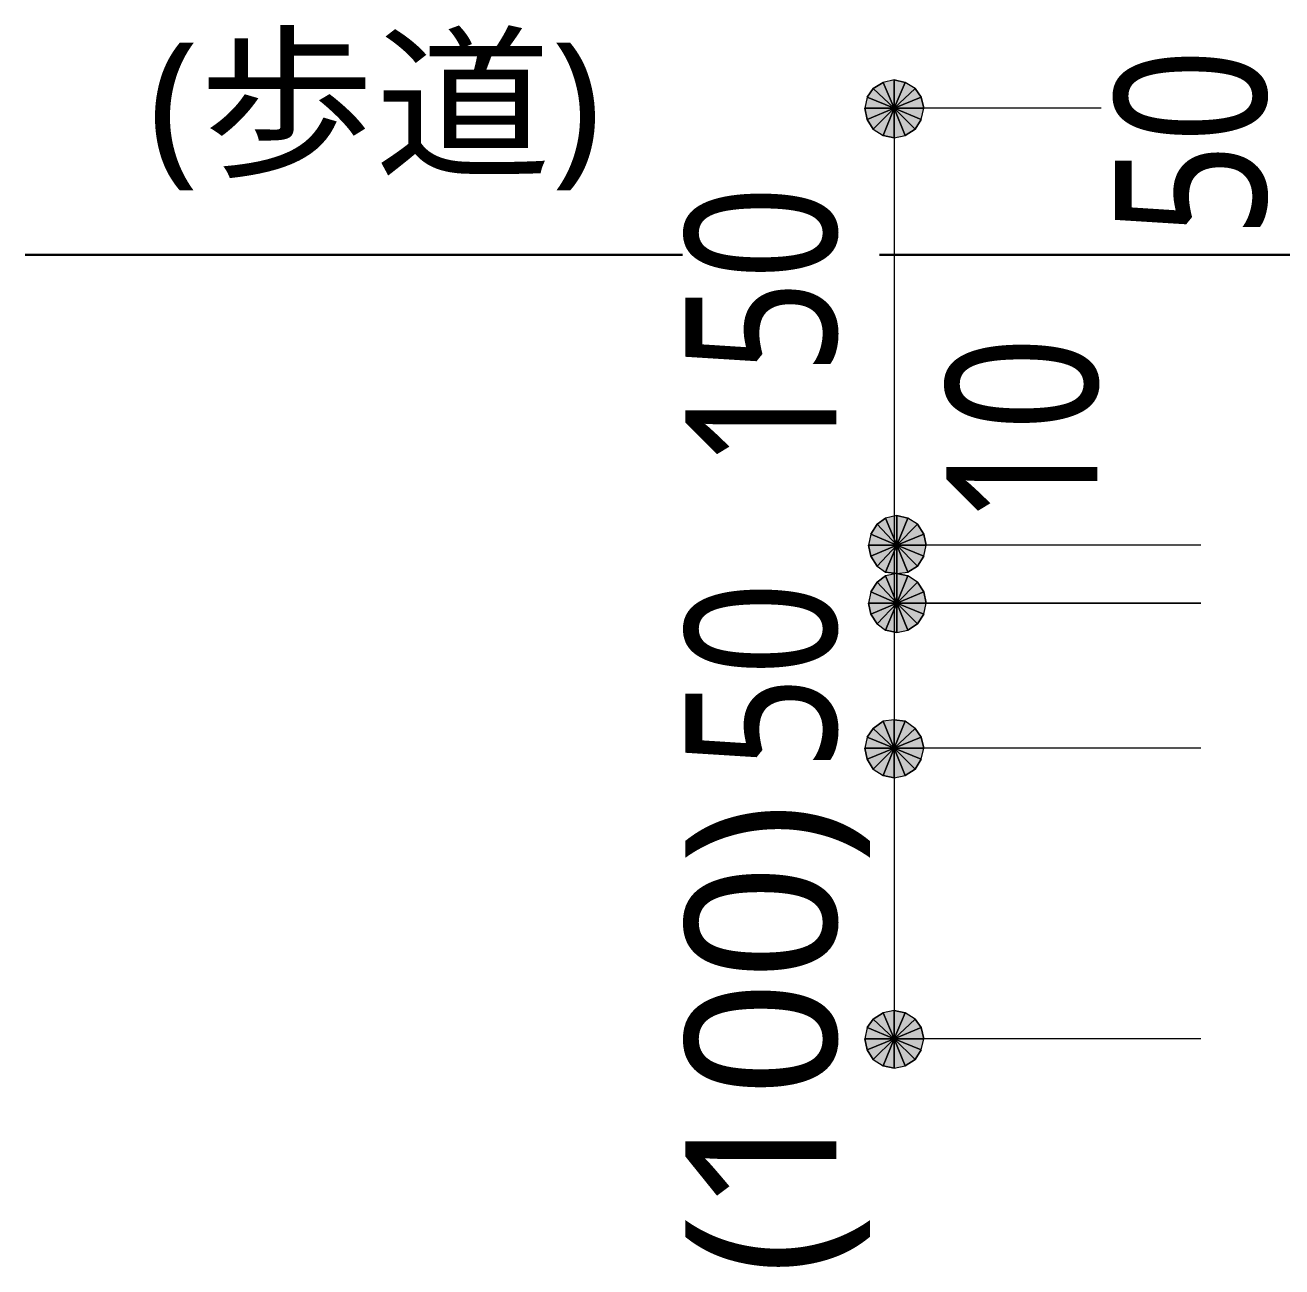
# Model space of a CAD drawing. Header units: millimetres. Extents: x 0 to 420, y 0 to 297.
# Drawn here: x 306.98 to 328.59, y 149.09 to 170.45 of the extents above; entities that cross this region are included whole.
import ezdxf
from ezdxf.enums import TextEntityAlignment as Align

# ---------------------------------------------------------------- set-up
doc = ezdxf.new("R2010")
doc.units = ezdxf.units.MM
doc.styles.add('kst32b', font='NotoSansJP-Variable.ttf')

msp = doc.modelspace()

# ---------------------------------------------------------------- hatches: boundary and pattern name
h = msp.add_hatch(color=7)
h.paths.add_polyline_path([(321.733, 169.46), (321.564, 169.354), (321.924, 169.016), (321.733, 169.46)])
h.paths.add_polyline_path([(321.564, 169.354), (321.924, 169.016), (321.458, 169.206), (321.564, 169.354)])
h.paths.add_polyline_path([(321.924, 169.016), (321.458, 169.206), (321.416, 169.016), (321.924, 169.016)])
h = msp.add_hatch(color=7)
h.paths.add_polyline_path([(321.924, 169.503), (321.733, 169.46), (321.924, 169.016), (321.924, 169.503)])
h.paths.add_polyline_path([(321.733, 169.46), (321.924, 169.016), (321.564, 169.354), (321.733, 169.46)])
h.paths.add_polyline_path([(321.924, 169.016), (321.564, 169.354), (321.458, 169.206), (321.924, 169.016)])
h = msp.add_hatch(color=7)
h.paths.add_polyline_path([(322.284, 169.354), (322.114, 169.46), (321.924, 169.016), (322.284, 169.354)])
h.paths.add_polyline_path([(322.114, 169.46), (321.924, 169.016), (321.924, 169.503), (322.114, 169.46)])
h.paths.add_polyline_path([(321.924, 169.016), (321.924, 169.503), (321.733, 169.46), (321.924, 169.016)])
for points in [[(322.114, 169.46), (321.924, 169.503), (321.924, 169.016), (322.114, 169.46)], [(321.733, 168.55), (321.924, 168.508), (321.924, 169.016), (321.733, 168.55)], [(322.157, 161.967), (321.966, 162.01), (321.966, 161.502), (322.157, 161.967)], [(321.776, 161.036), (321.966, 161.015), (321.966, 161.502), (321.776, 161.036)], [(322.157, 160.972), (321.966, 161.015), (321.966, 160.507), (322.157, 160.972)], [(321.776, 160.041), (321.966, 159.999), (321.966, 160.507), (321.776, 160.041)], [(322.114, 158.475), (321.924, 158.496), (321.924, 158.009), (322.114, 158.475)], [(321.733, 157.543), (321.924, 157.501), (321.924, 158.009), (321.733, 157.543)], [(322.114, 153.458), (321.924, 153.501), (321.924, 153.014), (322.114, 153.458)], [(321.733, 152.548), (321.924, 152.506), (321.924, 153.014), (321.733, 152.548)]]:
    msp.add_hatch(color=7).paths.add_polyline_path(points)
h = msp.add_hatch(color=7)
h.paths.add_polyline_path([(322.432, 169.016), (322.389, 169.206), (321.924, 169.016), (322.432, 169.016)])
h.paths.add_polyline_path([(322.389, 169.206), (321.924, 169.016), (322.284, 169.354), (322.389, 169.206)])
h.paths.add_polyline_path([(321.924, 169.016), (322.284, 169.354), (322.114, 169.46), (321.924, 169.016)])
h = msp.add_hatch(color=7)
h.paths.add_polyline_path([(321.458, 169.206), (321.416, 169.016), (321.924, 169.016), (321.458, 169.206)])
h.paths.add_polyline_path([(321.416, 169.016), (321.924, 169.016), (321.458, 168.825), (321.416, 169.016)])
h.paths.add_polyline_path([(321.924, 169.016), (321.458, 168.825), (321.564, 168.656), (321.924, 169.016)])
h = msp.add_hatch(color=7)
h.paths.add_polyline_path([(322.389, 168.825), (322.432, 169.016), (321.924, 169.016), (322.389, 168.825)])
h.paths.add_polyline_path([(322.432, 169.016), (321.924, 169.016), (322.389, 169.206), (322.432, 169.016)])
h.paths.add_polyline_path([(321.924, 169.016), (322.389, 169.206), (322.284, 169.354), (321.924, 169.016)])
h = msp.add_hatch(color=7)
h.paths.add_polyline_path([(321.416, 169.016), (321.458, 168.825), (321.924, 169.016), (321.416, 169.016)])
h.paths.add_polyline_path([(321.458, 168.825), (321.924, 169.016), (321.564, 168.656), (321.458, 168.825)])
h.paths.add_polyline_path([(321.924, 169.016), (321.564, 168.656), (321.733, 168.55), (321.924, 169.016)])
h = msp.add_hatch(color=7)
h.paths.add_polyline_path([(321.564, 168.656), (321.733, 168.55), (321.924, 169.016), (321.564, 168.656)])
h.paths.add_polyline_path([(321.733, 168.55), (321.924, 169.016), (321.924, 168.508), (321.733, 168.55)])
h.paths.add_polyline_path([(321.924, 169.016), (321.924, 168.508), (322.114, 168.55), (321.924, 169.016)])
h = msp.add_hatch(color=7)
h.paths.add_polyline_path([(322.114, 168.55), (322.284, 168.656), (321.924, 169.016), (322.114, 168.55)])
h.paths.add_polyline_path([(322.284, 168.656), (321.924, 169.016), (322.389, 168.825), (322.284, 168.656)])
h.paths.add_polyline_path([(321.924, 169.016), (322.389, 168.825), (322.432, 169.016), (321.924, 169.016)])
h = msp.add_hatch(color=7)
h.paths.add_polyline_path([(321.924, 168.508), (322.114, 168.55), (321.924, 169.016), (321.924, 168.508)])
h.paths.add_polyline_path([(322.114, 168.55), (321.924, 169.016), (322.284, 168.656), (322.114, 168.55)])
h.paths.add_polyline_path([(321.924, 169.016), (322.284, 168.656), (322.389, 168.825), (321.924, 169.016)])
h = msp.add_hatch(color=7)
h.paths.add_polyline_path([(321.776, 161.967), (321.628, 161.861), (321.966, 161.502), (321.776, 161.967)])
h.paths.add_polyline_path([(321.628, 161.861), (321.966, 161.502), (321.522, 161.692), (321.628, 161.861)])
h.paths.add_polyline_path([(321.966, 161.502), (321.522, 161.692), (321.479, 161.502), (321.966, 161.502)])
h = msp.add_hatch(color=7)
h.paths.add_polyline_path([(321.966, 162.01), (321.776, 161.967), (321.966, 161.502), (321.966, 162.01)])
h.paths.add_polyline_path([(321.776, 161.967), (321.966, 161.502), (321.628, 161.861), (321.776, 161.967)])
h.paths.add_polyline_path([(321.966, 161.502), (321.628, 161.861), (321.522, 161.692), (321.966, 161.502)])
h = msp.add_hatch(color=7)
h.paths.add_polyline_path([(322.326, 161.861), (322.157, 161.967), (321.966, 161.502), (322.326, 161.861)])
h.paths.add_polyline_path([(322.157, 161.967), (321.966, 161.502), (321.966, 162.01), (322.157, 161.967)])
h.paths.add_polyline_path([(321.966, 161.502), (321.966, 162.01), (321.776, 161.967), (321.966, 161.502)])
h = msp.add_hatch(color=7)
h.paths.add_polyline_path([(322.474, 161.502), (322.432, 161.692), (321.966, 161.502), (322.474, 161.502)])
h.paths.add_polyline_path([(322.432, 161.692), (321.966, 161.502), (322.326, 161.861), (322.432, 161.692)])
h.paths.add_polyline_path([(321.966, 161.502), (322.326, 161.861), (322.157, 161.967), (321.966, 161.502)])
h = msp.add_hatch(color=7)
h.paths.add_polyline_path([(322.432, 161.311), (322.474, 161.502), (321.966, 161.502), (322.432, 161.311)])
h.paths.add_polyline_path([(322.474, 161.502), (321.966, 161.502), (322.432, 161.692), (322.474, 161.502)])
h.paths.add_polyline_path([(321.966, 161.502), (322.432, 161.692), (322.326, 161.861), (321.966, 161.502)])
h = msp.add_hatch(color=7)
h.paths.add_polyline_path([(321.522, 161.692), (321.479, 161.502), (321.966, 161.502), (321.522, 161.692)])
h.paths.add_polyline_path([(321.479, 161.502), (321.966, 161.502), (321.522, 161.311), (321.479, 161.502)])
h.paths.add_polyline_path([(321.966, 161.502), (321.522, 161.311), (321.628, 161.142), (321.966, 161.502)])
h = msp.add_hatch(color=7)
h.paths.add_polyline_path([(321.479, 161.502), (321.522, 161.311), (321.966, 161.502), (321.479, 161.502)])
h.paths.add_polyline_path([(321.522, 161.311), (321.966, 161.502), (321.628, 161.142), (321.522, 161.311)])
h.paths.add_polyline_path([(321.966, 161.502), (321.628, 161.142), (321.776, 161.036), (321.966, 161.502)])
h = msp.add_hatch(color=7)
h.paths.add_polyline_path([(321.628, 161.142), (321.776, 161.036), (321.966, 161.502), (321.628, 161.142)])
h.paths.add_polyline_path([(321.776, 161.036), (321.966, 161.502), (321.966, 161.015), (321.776, 161.036)])
h.paths.add_polyline_path([(321.966, 161.502), (321.966, 161.015), (322.157, 161.036), (321.966, 161.502)])
h = msp.add_hatch(color=7)
h.paths.add_polyline_path([(322.157, 161.036), (322.326, 161.142), (321.966, 161.502), (322.157, 161.036)])
h.paths.add_polyline_path([(322.326, 161.142), (321.966, 161.502), (322.432, 161.311), (322.326, 161.142)])
h.paths.add_polyline_path([(321.966, 161.502), (322.432, 161.311), (322.474, 161.502), (321.966, 161.502)])
h = msp.add_hatch(color=7)
h.paths.add_polyline_path([(321.966, 161.015), (322.157, 161.036), (321.966, 161.502), (321.966, 161.015)])
h.paths.add_polyline_path([(322.157, 161.036), (321.966, 161.502), (322.326, 161.142), (322.157, 161.036)])
h.paths.add_polyline_path([(321.966, 161.502), (322.326, 161.142), (322.432, 161.311), (321.966, 161.502)])
h = msp.add_hatch(color=7)
h.paths.add_polyline_path([(321.966, 161.015), (321.776, 160.972), (321.966, 160.507), (321.966, 161.015)])
h.paths.add_polyline_path([(321.776, 160.972), (321.966, 160.507), (321.628, 160.867), (321.776, 160.972)])
h.paths.add_polyline_path([(321.966, 160.507), (321.628, 160.867), (321.522, 160.697), (321.966, 160.507)])
h = msp.add_hatch(color=7)
h.paths.add_polyline_path([(322.326, 160.867), (322.157, 160.972), (321.966, 160.507), (322.326, 160.867)])
h.paths.add_polyline_path([(322.157, 160.972), (321.966, 160.507), (321.966, 161.015), (322.157, 160.972)])
h.paths.add_polyline_path([(321.966, 160.507), (321.966, 161.015), (321.776, 160.972), (321.966, 160.507)])
h = msp.add_hatch(color=7)
h.paths.add_polyline_path([(321.776, 160.972), (321.628, 160.867), (321.966, 160.507), (321.776, 160.972)])
h.paths.add_polyline_path([(321.628, 160.867), (321.966, 160.507), (321.522, 160.697), (321.628, 160.867)])
h.paths.add_polyline_path([(321.966, 160.507), (321.522, 160.697), (321.479, 160.507), (321.966, 160.507)])
h = msp.add_hatch(color=7)
h.paths.add_polyline_path([(322.474, 160.507), (322.432, 160.697), (321.966, 160.507), (322.474, 160.507)])
h.paths.add_polyline_path([(322.432, 160.697), (321.966, 160.507), (322.326, 160.867), (322.432, 160.697)])
h.paths.add_polyline_path([(321.966, 160.507), (322.326, 160.867), (322.157, 160.972), (321.966, 160.507)])
h = msp.add_hatch(color=7)
h.paths.add_polyline_path([(322.432, 160.316), (322.474, 160.507), (321.966, 160.507), (322.432, 160.316)])
h.paths.add_polyline_path([(322.474, 160.507), (321.966, 160.507), (322.432, 160.697), (322.474, 160.507)])
h.paths.add_polyline_path([(321.966, 160.507), (322.432, 160.697), (322.326, 160.867), (321.966, 160.507)])
h = msp.add_hatch(color=7)
h.paths.add_polyline_path([(321.522, 160.697), (321.479, 160.507), (321.966, 160.507), (321.522, 160.697)])
h.paths.add_polyline_path([(321.479, 160.507), (321.966, 160.507), (321.522, 160.316), (321.479, 160.507)])
h.paths.add_polyline_path([(321.966, 160.507), (321.522, 160.316), (321.628, 160.147), (321.966, 160.507)])
h = msp.add_hatch(color=7)
h.paths.add_polyline_path([(321.479, 160.507), (321.522, 160.316), (321.966, 160.507), (321.479, 160.507)])
h.paths.add_polyline_path([(321.522, 160.316), (321.966, 160.507), (321.628, 160.147), (321.522, 160.316)])
h.paths.add_polyline_path([(321.966, 160.507), (321.628, 160.147), (321.776, 160.041), (321.966, 160.507)])
h = msp.add_hatch(color=7)
h.paths.add_polyline_path([(321.628, 160.147), (321.776, 160.041), (321.966, 160.507), (321.628, 160.147)])
h.paths.add_polyline_path([(321.776, 160.041), (321.966, 160.507), (321.966, 159.999), (321.776, 160.041)])
h.paths.add_polyline_path([(321.966, 160.507), (321.966, 159.999), (322.157, 160.041), (321.966, 160.507)])
h = msp.add_hatch(color=7)
h.paths.add_polyline_path([(322.157, 160.041), (322.326, 160.147), (321.966, 160.507), (322.157, 160.041)])
h.paths.add_polyline_path([(322.326, 160.147), (321.966, 160.507), (322.432, 160.316), (322.326, 160.147)])
h.paths.add_polyline_path([(321.966, 160.507), (322.432, 160.316), (322.474, 160.507), (321.966, 160.507)])
h = msp.add_hatch(color=7)
h.paths.add_polyline_path([(321.966, 159.999), (322.157, 160.041), (321.966, 160.507), (321.966, 159.999)])
h.paths.add_polyline_path([(322.157, 160.041), (321.966, 160.507), (322.326, 160.147), (322.157, 160.041)])
h.paths.add_polyline_path([(321.966, 160.507), (322.326, 160.147), (322.432, 160.316), (321.966, 160.507)])
h = msp.add_hatch(color=7)
h.paths.add_polyline_path([(321.733, 158.475), (321.564, 158.348), (321.924, 158.009), (321.733, 158.475)])
h.paths.add_polyline_path([(321.564, 158.348), (321.924, 158.009), (321.458, 158.2), (321.564, 158.348)])
h.paths.add_polyline_path([(321.924, 158.009), (321.458, 158.2), (321.416, 158.009), (321.924, 158.009)])
h = msp.add_hatch(color=7)
h.paths.add_polyline_path([(321.924, 158.496), (321.733, 158.475), (321.924, 158.009), (321.924, 158.496)])
h.paths.add_polyline_path([(321.733, 158.475), (321.924, 158.009), (321.564, 158.348), (321.733, 158.475)])
h.paths.add_polyline_path([(321.924, 158.009), (321.564, 158.348), (321.458, 158.2), (321.924, 158.009)])
h = msp.add_hatch(color=7)
h.paths.add_polyline_path([(322.284, 158.348), (322.114, 158.475), (321.924, 158.009), (322.284, 158.348)])
h.paths.add_polyline_path([(322.114, 158.475), (321.924, 158.009), (321.924, 158.496), (322.114, 158.475)])
h.paths.add_polyline_path([(321.924, 158.009), (321.924, 158.496), (321.733, 158.475), (321.924, 158.009)])
h = msp.add_hatch(color=7)
h.paths.add_polyline_path([(322.432, 158.009), (322.389, 158.2), (321.924, 158.009), (322.432, 158.009)])
h.paths.add_polyline_path([(322.389, 158.2), (321.924, 158.009), (322.284, 158.348), (322.389, 158.2)])
h.paths.add_polyline_path([(321.924, 158.009), (322.284, 158.348), (322.114, 158.475), (321.924, 158.009)])
h = msp.add_hatch(color=7)
h.paths.add_polyline_path([(321.458, 158.2), (321.416, 158.009), (321.924, 158.009), (321.458, 158.2)])
h.paths.add_polyline_path([(321.416, 158.009), (321.924, 158.009), (321.458, 157.819), (321.416, 158.009)])
h.paths.add_polyline_path([(321.924, 158.009), (321.458, 157.819), (321.564, 157.649), (321.924, 158.009)])
h = msp.add_hatch(color=7)
h.paths.add_polyline_path([(322.389, 157.819), (322.432, 158.009), (321.924, 158.009), (322.389, 157.819)])
h.paths.add_polyline_path([(322.432, 158.009), (321.924, 158.009), (322.389, 158.2), (322.432, 158.009)])
h.paths.add_polyline_path([(321.924, 158.009), (322.389, 158.2), (322.284, 158.348), (321.924, 158.009)])
h = msp.add_hatch(color=7)
h.paths.add_polyline_path([(321.416, 158.009), (321.458, 157.819), (321.924, 158.009), (321.416, 158.009)])
h.paths.add_polyline_path([(321.458, 157.819), (321.924, 158.009), (321.564, 157.649), (321.458, 157.819)])
h.paths.add_polyline_path([(321.924, 158.009), (321.564, 157.649), (321.733, 157.543), (321.924, 158.009)])
h = msp.add_hatch(color=7)
h.paths.add_polyline_path([(321.564, 157.649), (321.733, 157.543), (321.924, 158.009), (321.564, 157.649)])
h.paths.add_polyline_path([(321.733, 157.543), (321.924, 158.009), (321.924, 157.501), (321.733, 157.543)])
h.paths.add_polyline_path([(321.924, 158.009), (321.924, 157.501), (322.114, 157.543), (321.924, 158.009)])
h = msp.add_hatch(color=7)
h.paths.add_polyline_path([(322.114, 157.543), (322.284, 157.649), (321.924, 158.009), (322.114, 157.543)])
h.paths.add_polyline_path([(322.284, 157.649), (321.924, 158.009), (322.389, 157.819), (322.284, 157.649)])
h.paths.add_polyline_path([(321.924, 158.009), (322.389, 157.819), (322.432, 158.009), (321.924, 158.009)])
h = msp.add_hatch(color=7)
h.paths.add_polyline_path([(321.924, 157.501), (322.114, 157.543), (321.924, 158.009), (321.924, 157.501)])
h.paths.add_polyline_path([(322.114, 157.543), (321.924, 158.009), (322.284, 157.649), (322.114, 157.543)])
h.paths.add_polyline_path([(321.924, 158.009), (322.284, 157.649), (322.389, 157.819), (321.924, 158.009)])
h = msp.add_hatch(color=7)
h.paths.add_polyline_path([(321.733, 153.458), (321.564, 153.352), (321.924, 153.014), (321.733, 153.458)])
h.paths.add_polyline_path([(321.564, 153.352), (321.924, 153.014), (321.458, 153.204), (321.564, 153.352)])
h.paths.add_polyline_path([(321.924, 153.014), (321.458, 153.204), (321.416, 153.014), (321.924, 153.014)])
h = msp.add_hatch(color=7)
h.paths.add_polyline_path([(321.924, 153.501), (321.733, 153.458), (321.924, 153.014), (321.924, 153.501)])
h.paths.add_polyline_path([(321.733, 153.458), (321.924, 153.014), (321.564, 153.352), (321.733, 153.458)])
h.paths.add_polyline_path([(321.924, 153.014), (321.564, 153.352), (321.458, 153.204), (321.924, 153.014)])
h = msp.add_hatch(color=7)
h.paths.add_polyline_path([(322.284, 153.352), (322.114, 153.458), (321.924, 153.014), (322.284, 153.352)])
h.paths.add_polyline_path([(322.114, 153.458), (321.924, 153.014), (321.924, 153.501), (322.114, 153.458)])
h.paths.add_polyline_path([(321.924, 153.014), (321.924, 153.501), (321.733, 153.458), (321.924, 153.014)])
h = msp.add_hatch(color=7)
h.paths.add_polyline_path([(322.432, 153.014), (322.389, 153.204), (321.924, 153.014), (322.432, 153.014)])
h.paths.add_polyline_path([(322.389, 153.204), (321.924, 153.014), (322.284, 153.352), (322.389, 153.204)])
h.paths.add_polyline_path([(321.924, 153.014), (322.284, 153.352), (322.114, 153.458), (321.924, 153.014)])
h = msp.add_hatch(color=7)
h.paths.add_polyline_path([(321.458, 153.204), (321.416, 153.014), (321.924, 153.014), (321.458, 153.204)])
h.paths.add_polyline_path([(321.416, 153.014), (321.924, 153.014), (321.458, 152.823), (321.416, 153.014)])
h.paths.add_polyline_path([(321.924, 153.014), (321.458, 152.823), (321.564, 152.654), (321.924, 153.014)])
h = msp.add_hatch(color=7)
h.paths.add_polyline_path([(322.389, 152.823), (322.432, 153.014), (321.924, 153.014), (322.389, 152.823)])
h.paths.add_polyline_path([(322.432, 153.014), (321.924, 153.014), (322.389, 153.204), (322.432, 153.014)])
h.paths.add_polyline_path([(321.924, 153.014), (322.389, 153.204), (322.284, 153.352), (321.924, 153.014)])
h = msp.add_hatch(color=7)
h.paths.add_polyline_path([(321.416, 153.014), (321.458, 152.823), (321.924, 153.014), (321.416, 153.014)])
h.paths.add_polyline_path([(321.458, 152.823), (321.924, 153.014), (321.564, 152.654), (321.458, 152.823)])
h.paths.add_polyline_path([(321.924, 153.014), (321.564, 152.654), (321.733, 152.548), (321.924, 153.014)])
h = msp.add_hatch(color=7)
h.paths.add_polyline_path([(321.564, 152.654), (321.733, 152.548), (321.924, 153.014), (321.564, 152.654)])
h.paths.add_polyline_path([(321.733, 152.548), (321.924, 153.014), (321.924, 152.506), (321.733, 152.548)])
h.paths.add_polyline_path([(321.924, 153.014), (321.924, 152.506), (322.114, 152.548), (321.924, 153.014)])
h = msp.add_hatch(color=7)
h.paths.add_polyline_path([(322.114, 152.548), (322.284, 152.654), (321.924, 153.014), (322.114, 152.548)])
h.paths.add_polyline_path([(322.284, 152.654), (321.924, 153.014), (322.389, 152.823), (322.284, 152.654)])
h.paths.add_polyline_path([(321.924, 153.014), (322.389, 152.823), (322.432, 153.014), (321.924, 153.014)])
h = msp.add_hatch(color=7)
h.paths.add_polyline_path([(321.924, 152.506), (322.114, 152.548), (321.924, 153.014), (321.924, 152.506)])
h.paths.add_polyline_path([(322.114, 152.548), (321.924, 153.014), (322.284, 152.654), (322.114, 152.548)])
h.paths.add_polyline_path([(321.924, 153.014), (322.284, 152.654), (322.389, 152.823), (321.924, 153.014)])

# ---------------------------------------------------------------- linework, layer by layer
at = {"lineweight": 0}
for points in [[(321.733, 169.46), (321.924, 169.016), (321.564, 169.354)], [(321.733, 169.46), (321.564, 169.354), (321.924, 169.016)], [(321.924, 169.503), (321.733, 169.46), (321.924, 169.016)], [(321.924, 169.016), (321.924, 169.503), (321.733, 169.46)], [(322.114, 169.46), (321.924, 169.503), (321.924, 169.016)], [(322.114, 169.46), (321.924, 169.016), (321.924, 169.503)], [(321.924, 169.016), (322.284, 169.354), (322.114, 169.46)], [(322.284, 169.354), (322.114, 169.46), (321.924, 169.016)], [(321.458, 169.206), (321.416, 169.016), (321.924, 169.016)], [(321.924, 169.016), (321.458, 169.206), (321.416, 169.016)], [(321.924, 169.016), (321.564, 169.354), (321.458, 169.206)], [(321.564, 169.354), (321.924, 169.016), (321.458, 169.206)], [(322.389, 169.206), (321.924, 169.016), (322.284, 169.354)], [(321.924, 169.016), (322.389, 169.206), (322.284, 169.354)], [(322.432, 169.016), (322.389, 169.206), (321.924, 169.016)], [(322.432, 169.016), (321.924, 169.016), (322.389, 169.206)], [(321.416, 169.016), (321.924, 169.016), (321.458, 168.825)], [(321.416, 169.016), (321.458, 168.825), (321.924, 169.016)], [(321.924, 169.016), (321.458, 168.825), (321.564, 168.656)], [(321.458, 168.825), (321.924, 169.016), (321.564, 168.656)], [(321.564, 168.656), (321.733, 168.55), (321.924, 169.016)], [(321.924, 169.016), (321.564, 168.656), (321.733, 168.55)], [(321.733, 168.55), (321.924, 169.016), (321.924, 168.508)], [(321.733, 168.55), (321.924, 168.508), (321.924, 169.016)], [(321.924, 169.016), (321.924, 168.508), (322.114, 168.55)], [(322.114, 168.55), (322.284, 168.656), (321.924, 169.016)], [(322.284, 168.656), (321.924, 169.016), (322.389, 168.825)], [(321.924, 169.016), (322.389, 168.825), (322.432, 169.016)], [(321.924, 168.508), (322.114, 168.55), (321.924, 169.016)], [(322.114, 168.55), (321.924, 169.016), (322.284, 168.656)], [(321.924, 169.016), (322.284, 168.656), (322.389, 168.825)], [(322.389, 168.825), (322.432, 169.016), (321.924, 169.016)], [(321.966, 161.502), (321.628, 161.861), (321.522, 161.692)], [(321.628, 161.861), (321.966, 161.502), (321.522, 161.692)], [(321.776, 161.967), (321.966, 161.502), (321.628, 161.861)], [(321.776, 161.967), (321.628, 161.861), (321.966, 161.502)], [(321.966, 162.01), (321.776, 161.967), (321.966, 161.502)], [(321.966, 161.502), (321.966, 162.01), (321.776, 161.967)], [(322.157, 161.967), (321.966, 162.01), (321.966, 161.502)], [(322.157, 161.967), (321.966, 161.502), (321.966, 162.01)], [(321.966, 161.502), (322.326, 161.861), (322.157, 161.967)], [(322.326, 161.861), (322.157, 161.967), (321.966, 161.502)], [(322.432, 161.692), (321.966, 161.502), (322.326, 161.861)], [(321.966, 161.502), (322.432, 161.692), (322.326, 161.861)], [(321.522, 161.692), (321.479, 161.502), (321.966, 161.502)], [(321.966, 161.502), (321.522, 161.692), (321.479, 161.502)], [(322.474, 161.502), (322.432, 161.692), (321.966, 161.502)], [(322.474, 161.502), (321.966, 161.502), (322.432, 161.692)], [(321.479, 161.502), (321.966, 161.502), (321.522, 161.311)], [(321.479, 161.502), (321.522, 161.311), (321.966, 161.502)], [(321.966, 161.502), (321.522, 161.311), (321.628, 161.142)], [(321.522, 161.311), (321.966, 161.502), (321.628, 161.142)], [(321.628, 161.142), (321.776, 161.036), (321.966, 161.502)], [(321.966, 161.502), (321.628, 161.142), (321.776, 161.036)], [(321.776, 161.036), (321.966, 161.502), (321.966, 161.015)], [(321.776, 161.036), (321.966, 161.015), (321.966, 161.502)], [(321.966, 161.502), (321.966, 161.015), (322.157, 161.036)], [(322.157, 161.036), (322.326, 161.142), (321.966, 161.502)], [(322.326, 161.142), (321.966, 161.502), (322.432, 161.311)], [(321.966, 161.502), (322.432, 161.311), (322.474, 161.502)], [(321.966, 161.015), (322.157, 161.036), (321.966, 161.502)], [(322.157, 161.036), (321.966, 161.502), (322.326, 161.142)], [(321.966, 161.502), (322.326, 161.142), (322.432, 161.311)], [(322.432, 161.311), (322.474, 161.502), (321.966, 161.502)], [(321.966, 161.015), (321.776, 160.972), (321.966, 160.507)], [(321.966, 160.507), (321.966, 161.015), (321.776, 160.972)], [(322.157, 160.972), (321.966, 161.015), (321.966, 160.507)], [(322.157, 160.972), (321.966, 160.507), (321.966, 161.015)], [(321.966, 160.507), (321.628, 160.867), (321.522, 160.697)], [(321.628, 160.867), (321.966, 160.507), (321.522, 160.697)], [(321.776, 160.972), (321.966, 160.507), (321.628, 160.867)], [(321.776, 160.972), (321.628, 160.867), (321.966, 160.507)], [(321.966, 160.507), (322.326, 160.867), (322.157, 160.972)], [(322.326, 160.867), (322.157, 160.972), (321.966, 160.507)], [(322.432, 160.697), (321.966, 160.507), (322.326, 160.867)], [(321.966, 160.507), (322.432, 160.697), (322.326, 160.867)], [(321.522, 160.697), (321.479, 160.507), (321.966, 160.507)], [(321.966, 160.507), (321.522, 160.697), (321.479, 160.507)], [(322.474, 160.507), (322.432, 160.697), (321.966, 160.507)], [(322.474, 160.507), (321.966, 160.507), (322.432, 160.697)], [(321.479, 160.507), (321.966, 160.507), (321.522, 160.316)], [(321.479, 160.507), (321.522, 160.316), (321.966, 160.507)], [(321.966, 160.507), (321.522, 160.316), (321.628, 160.147)], [(321.522, 160.316), (321.966, 160.507), (321.628, 160.147)], [(321.628, 160.147), (321.776, 160.041), (321.966, 160.507)], [(321.966, 160.507), (321.628, 160.147), (321.776, 160.041)], [(321.776, 160.041), (321.966, 160.507), (321.966, 159.999)], [(321.776, 160.041), (321.966, 159.999), (321.966, 160.507)], [(321.966, 160.507), (321.966, 159.999), (322.157, 160.041)], [(322.157, 160.041), (322.326, 160.147), (321.966, 160.507)], [(322.326, 160.147), (321.966, 160.507), (322.432, 160.316)], [(321.966, 160.507), (322.432, 160.316), (322.474, 160.507)], [(321.966, 159.999), (322.157, 160.041), (321.966, 160.507)], [(322.157, 160.041), (321.966, 160.507), (322.326, 160.147)], [(321.966, 160.507), (322.326, 160.147), (322.432, 160.316)], [(322.432, 160.316), (322.474, 160.507), (321.966, 160.507)], [(321.733, 158.475), (321.924, 158.009), (321.564, 158.348)], [(321.733, 158.475), (321.564, 158.348), (321.924, 158.009)], [(321.924, 158.496), (321.733, 158.475), (321.924, 158.009)], [(321.924, 158.009), (321.924, 158.496), (321.733, 158.475)], [(322.114, 158.475), (321.924, 158.496), (321.924, 158.009)], [(322.114, 158.475), (321.924, 158.009), (321.924, 158.496)], [(321.924, 158.009), (322.284, 158.348), (322.114, 158.475)], [(322.284, 158.348), (322.114, 158.475), (321.924, 158.009)], [(321.458, 158.2), (321.416, 158.009), (321.924, 158.009)], [(321.924, 158.009), (321.458, 158.2), (321.416, 158.009)], [(321.924, 158.009), (321.564, 158.348), (321.458, 158.2)], [(321.564, 158.348), (321.924, 158.009), (321.458, 158.2)], [(322.389, 158.2), (321.924, 158.009), (322.284, 158.348)], [(321.924, 158.009), (322.389, 158.2), (322.284, 158.348)], [(322.432, 158.009), (322.389, 158.2), (321.924, 158.009)], [(322.432, 158.009), (321.924, 158.009), (322.389, 158.2)], [(321.416, 158.009), (321.924, 158.009), (321.458, 157.819)], [(321.416, 158.009), (321.458, 157.819), (321.924, 158.009)], [(321.924, 158.009), (321.458, 157.819), (321.564, 157.649)], [(321.458, 157.819), (321.924, 158.009), (321.564, 157.649)], [(321.564, 157.649), (321.733, 157.543), (321.924, 158.009)], [(321.924, 158.009), (321.564, 157.649), (321.733, 157.543)], [(321.733, 157.543), (321.924, 158.009), (321.924, 157.501)], [(321.733, 157.543), (321.924, 157.501), (321.924, 158.009)], [(321.924, 158.009), (321.924, 157.501), (322.114, 157.543)], [(322.114, 157.543), (322.284, 157.649), (321.924, 158.009)], [(322.284, 157.649), (321.924, 158.009), (322.389, 157.819)], [(321.924, 158.009), (322.389, 157.819), (322.432, 158.009)], [(321.924, 157.501), (322.114, 157.543), (321.924, 158.009)], [(322.114, 157.543), (321.924, 158.009), (322.284, 157.649)], [(321.924, 158.009), (322.284, 157.649), (322.389, 157.819)], [(322.389, 157.819), (322.432, 158.009), (321.924, 158.009)], [(321.733, 153.458), (321.924, 153.014), (321.564, 153.352)], [(321.733, 153.458), (321.564, 153.352), (321.924, 153.014)], [(321.924, 153.501), (321.733, 153.458), (321.924, 153.014)], [(321.924, 153.014), (321.924, 153.501), (321.733, 153.458)], [(322.114, 153.458), (321.924, 153.501), (321.924, 153.014)], [(322.114, 153.458), (321.924, 153.014), (321.924, 153.501)], [(321.924, 153.014), (322.284, 153.352), (322.114, 153.458)], [(322.284, 153.352), (322.114, 153.458), (321.924, 153.014)], [(321.458, 153.204), (321.416, 153.014), (321.924, 153.014)], [(321.924, 153.014), (321.458, 153.204), (321.416, 153.014)], [(321.924, 153.014), (321.564, 153.352), (321.458, 153.204)], [(321.564, 153.352), (321.924, 153.014), (321.458, 153.204)], [(322.389, 153.204), (321.924, 153.014), (322.284, 153.352)], [(321.924, 153.014), (322.389, 153.204), (322.284, 153.352)], [(322.432, 153.014), (322.389, 153.204), (321.924, 153.014)], [(322.432, 153.014), (321.924, 153.014), (322.389, 153.204)], [(321.416, 153.014), (321.924, 153.014), (321.458, 152.823)], [(321.416, 153.014), (321.458, 152.823), (321.924, 153.014)], [(321.924, 153.014), (321.458, 152.823), (321.564, 152.654)], [(321.458, 152.823), (321.924, 153.014), (321.564, 152.654)], [(321.564, 152.654), (321.733, 152.548), (321.924, 153.014)], [(321.924, 153.014), (321.564, 152.654), (321.733, 152.548)], [(321.733, 152.548), (321.924, 153.014), (321.924, 152.506)], [(321.733, 152.548), (321.924, 152.506), (321.924, 153.014)], [(321.924, 153.014), (321.924, 152.506), (322.114, 152.548)], [(322.114, 152.548), (322.284, 152.654), (321.924, 153.014)], [(322.284, 152.654), (321.924, 153.014), (322.389, 152.823)], [(321.924, 153.014), (322.389, 152.823), (322.432, 153.014)], [(321.924, 152.506), (322.114, 152.548), (321.924, 153.014)], [(322.114, 152.548), (321.924, 153.014), (322.284, 152.654)], [(321.924, 153.014), (322.284, 152.654), (322.389, 152.823)], [(322.389, 152.823), (322.432, 153.014), (321.924, 153.014)]]:
    msp.add_lwpolyline(points, close=True, dxfattribs=at)
at = {"lineweight": 13}
for points in [[(325.48, 169.016), (321.924, 169.016)], [(321.924, 169.016), (321.924, 161.502), (321.924, 160.507), (321.924, 158.009), (321.924, 153.014)], [(327.194, 161.502), (321.966, 161.502)], [(327.194, 158.009), (321.924, 158.009)], [(327.194, 153.014), (321.924, 153.014)]]:
    msp.add_lwpolyline(points, dxfattribs=at)
at = {"lineweight": 30}
for points in [[(306.98, 166.497), (318.283, 166.497)], [(321.67, 166.497), (332.19, 166.497)]]:
    msp.add_lwpolyline(points, dxfattribs=at)
at = {"lineweight": 13}
msp.add_lwpolyline([(321.966, 160.507), (327.194, 160.507)], close=True, dxfattribs=at)

# ---------------------------------------------------------------- texts
at = {"style": 'kst32b'}
for s, height, p, p2 in [('(歩道)', 2.0791, (309.097, 168.063), (316.894, 168.063)), ('50', 2.5989, (328.316, 166.793), (328.316, 170.042)), ('150', 2.5989, (320.929, 162.814), (320.929, 167.687)), ('10', 2.5989, (325.416, 161.84), (325.416, 165.089)), ('50', 2.5989, (320.929, 157.628), (320.929, 160.877)), ('(100)', 2.5989, (320.929, 148.95), (320.929, 157.071))]:
    msp.add_text(s, height=height, dxfattribs=at).set_placement(p, p2, align=Align.FIT)

doc.saveas('drawing.dxf')
